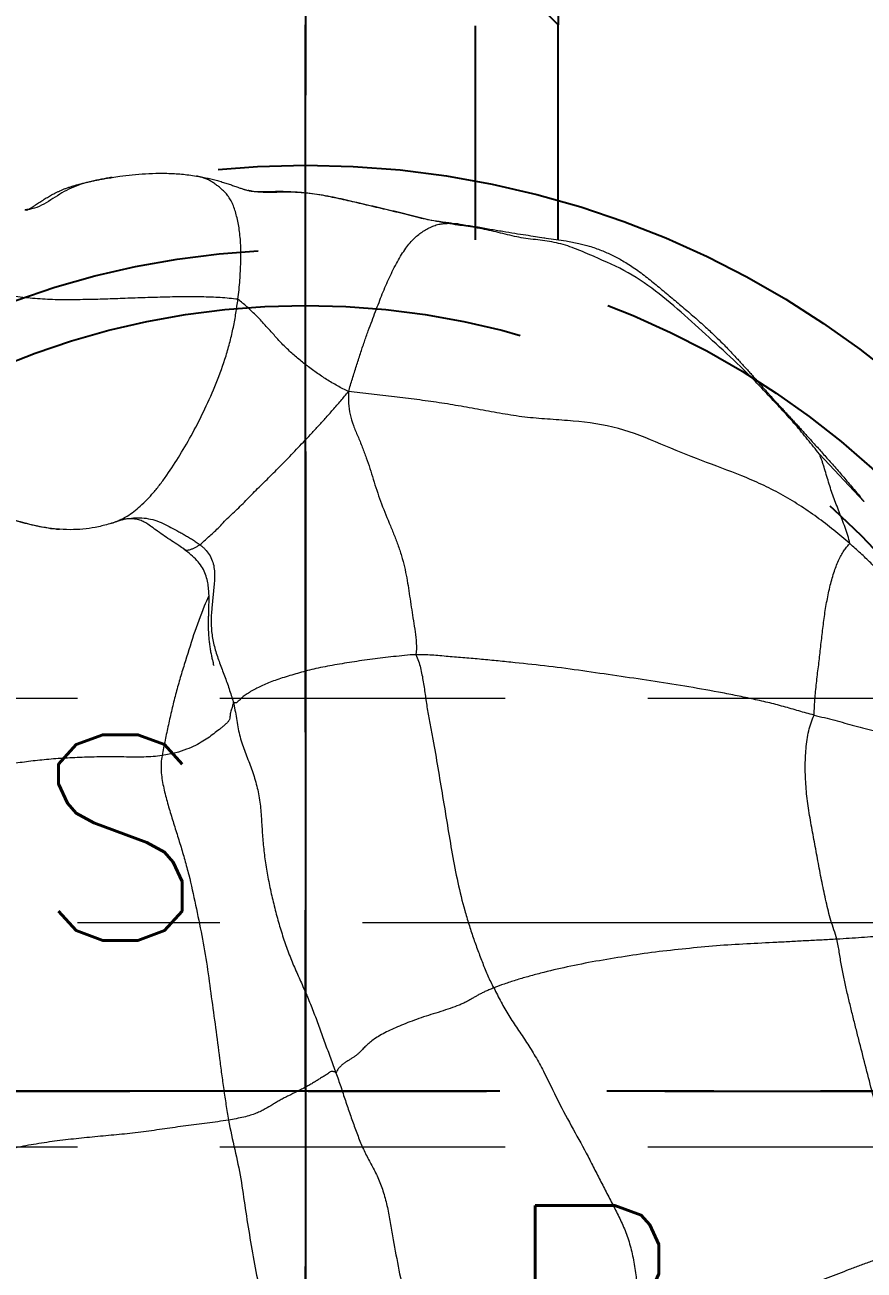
# Model space of a CAD drawing. Header units: inches. Extents: x 149964 to 151052, y -48230 to -47460.
# Drawn here: x 150546.08 to 150561.03, y -47634.91 to -47612.72 of the extents above; entities that cross this region are included whole.
import ezdxf

# ---------------------------------------------------------------- set-up
doc = ezdxf.new("R2010")
doc.units = ezdxf.units.IN
doc.header["$LTSCALE"] = 2
doc.header["$MEASUREMENT"] = 0
for name, pattern in [('ACAD_ISO08W100', [36, 24, -3, 6, -3]), ('CENTER', [50.8, 31.75, -6.35, 6.35, -6.35]), ('HIDDEN', [9.525, 6.35, -3.175])]:
    doc.linetypes.add(name, pattern=pattern)
doc.layers.get('0').update_dxf_attribs({"linetype": 'CONTINUOUS'})
for name, color, linetype in [('CL', 1, 'ACAD_ISO08W100'), ('DEFAULT_1', 7, 'CENTER'), ('SP', 3, 'CONTINUOUS'), ('壓塊', 157, 'CONTINUOUS')]:
    doc.layers.add(name, color=color, linetype=linetype)
doc.layers.add('PRODUCT', color=1, linetype='CONTINUOUS', lineweight=15)
doc.layers.add('WR', color=122, linetype='HIDDEN', lineweight=18)
doc.styles.get("Standard").update_dxf_attribs({"font": 'txt.shx', "width": 0.67})

# ---------------------------------------------------------------- blocks, each defined once
blk = doc.blocks.new('20160720.142035')
at = {"layer": 'DEFAULT_1', "color": 2, "linetype": 'CENTER', "ltscale": 0.15}
blk.add_line((0, 3.442), (0, -55.79), dxfattribs=at)
at = {"layer": 'PRODUCT', "linetype": 'ByBlock'}
for p, q in [((-10.51, -20.553), (-11.351, -21.345)), ((-10.506, -20.549), (-10.51, -20.553)), ((-15.453, -27.78), (-15.464, -27.972)), ((-15.453, -27.779), (-15.453, -27.78)), ((-15.464, -27.972), (-15.498, -28.112)), ((-15.498, -28.112), (-15.498, -28.113)), ((-16.047, -31.508), (-16.05, -31.517)), ((-16.307, -32.439), (-16.307, -32.44)), ((-9.657, -32.661), (-9.656, -32.66)), ((-16.283, -33.942), (-16.283, -33.943)), ((-10.119, -33.953), (-10.122, -33.945)), ((-10.015, -34.909), (-10.013, -34.876)), ((-15.706, -35.493), (-15.706, -35.488))]:
    blk.add_line(p, q, dxfattribs=at)
for points, start_tangent, end_tangent in [([(-7.149, -15.186), (-7.243, -15.436), (-7.333, -15.687), (-7.421, -15.939), (-7.506, -16.192), (-7.664, -16.704), (-7.809, -17.22), (-7.953, -17.738), (-8.107, -18.251), (-8.294, -18.749), (-8.506, -19.23), (-8.759, -19.678), (-8.907, -19.882), (-9.069, -20.073), (-9.239, -20.254), (-9.413, -20.431), (-9.585, -20.613), (-9.757, -20.802)], (-0.356968, -0.934117), (-0.661776, -0.749702)), ([(-3.124, -15.789), (-3.115, -16.003), (-3.105, -16.219), (-3.094, -16.436), (-3.081, -16.654), (-3.051, -17.091), (-3.017, -17.53), (-2.979, -17.968), (-2.938, -18.407), (-2.896, -18.846), (-2.853, -19.284), (-2.81, -19.723), (-2.77, -20.161), (-2.752, -20.38), (-2.736, -20.597), (-2.722, -20.813), (-2.708, -21.034)], (0.034608, -0.999401), (0.059501, -0.998228)), ([(-6.701, -21.441), (-6.656, -21.255), (-6.61, -21.073), (-6.56, -20.894), (-6.509, -20.715), (-6.46, -20.529), (-6.415, -20.339), (-6.334, -19.948), (-6.276, -19.541), (-6.235, -19.125), (-6.213, -18.703), (-6.202, -18.279), (-6.193, -17.856), (-6.182, -17.434), (-6.173, -17.225), (-6.162, -17.016), (-6.149, -16.808), (-6.131, -16.601)], (0.23232, 0.972639), (0.097007, 0.995284)), ([(2.747, -19.64), (2.53, -19.739), (2.307, -19.815), (2.078, -19.876), (1.847, -19.93), (1.392, -20.043), (0.94, -20.158), (0.491, -20.278), (0.041, -20.397), (-0.41, -20.514), (-0.864, -20.629), (-1.091, -20.687), (-1.318, -20.744), (-1.546, -20.8), (-1.775, -20.855), (-2.005, -20.907), (-2.239, -20.952), (-2.476, -20.991), (-2.708, -21.034)], (-0.882707, -0.469924), (-0.976464, -0.215681)), ([(4.381, -24.457), (4.321, -24.241), (4.258, -24.029), (4.196, -23.815), (4.134, -23.601), (4.072, -23.387), (4.009, -23.173), (3.878, -22.753), (3.743, -22.347), (3.604, -21.956), (3.461, -21.571), (3.318, -21.192), (3.174, -20.81), (3.102, -20.618), (3.031, -20.425), (2.959, -20.231), (2.887, -20.037), (2.815, -19.843), (2.747, -19.64)], (-0.252715, 0.967541), (-0.294601, 0.95562)), ([(-11.238, -21.173), (-11.147, -21.092), (-11.053, -21.01), (-10.961, -20.931), (-10.872, -20.854), (-10.775, -20.772), (-10.664, -20.68), (-10.553, -20.588), (-10.51, -20.553)], (0.749078, 0.662481), (0.77415, 0.633002)), ([(-9.757, -20.802), (-9.999, -21.091), (-10.228, -21.391), (-10.443, -21.705), (-10.639, -22.033), (-10.81, -22.373), (-10.963, -22.724), (-11.238, -23.445), (-11.531, -24.169), (-11.808, -24.926), (-11.941, -25.729), (-11.972, -26.137), (-12.006, -26.543), (-12.063, -26.942), (-12.134, -27.336), (-12.204, -27.727), (-12.268, -28.118), (-12.323, -28.513), (-12.372, -28.915), (-12.418, -29.324), (-12.465, -29.73)], (-0.657523, -0.753435), (-0.116859, -0.993148)), ([(-9.757, -20.802), (-9.902, -20.84), (-10.045, -20.887), (-10.185, -20.941), (-10.322, -20.994), (-10.455, -21.044), (-10.586, -21.093), (-10.717, -21.139), (-10.852, -21.181), (-10.988, -21.222), (-11.121, -21.263), (-11.185, -21.283), (-11.244, -21.303), (-11.299, -21.324), (-11.351, -21.345)], (-0.97469, -0.223559), (-0.927228, -0.374497)), ([(-6.701, -21.441), (-6.857, -21.432), (-7.011, -21.422), (-7.16, -21.409), (-7.308, -21.394), (-7.599, -21.358), (-7.885, -21.325), (-8.171, -21.292), (-8.456, -21.256), (-8.741, -21.21), (-9.015, -21.151), (-9.267, -21.079), (-9.481, -20.993), (-9.57, -20.947), (-9.645, -20.899), (-9.707, -20.85), (-9.757, -20.802)], (-0.998568, 0.053493), (-0.679897, 0.733308)), ([(-2.708, -21.034), (-2.876, -21.086), (-3.04, -21.14), (-3.207, -21.186), (-3.377, -21.225), (-3.547, -21.262), (-3.718, -21.298), (-3.889, -21.331), (-4.06, -21.364), (-4.401, -21.427), (-4.743, -21.49), (-5.085, -21.546), (-5.429, -21.584), (-5.771, -21.597), (-5.938, -21.594), (-6.103, -21.583), (-6.264, -21.565), (-6.419, -21.536), (-6.564, -21.493), (-6.701, -21.441)], (-0.963851, -0.266443), (-0.924633, 0.38086)), ([(-2.708, -21.034), (-2.694, -21.299), (-2.68, -21.568), (-2.665, -21.838), (-2.651, -22.106), (-2.624, -22.64), (-2.589, -23.18), (-2.538, -23.724), (-2.478, -24.267), (-2.401, -24.802), (-2.314, -25.329), (-2.214, -25.836), (-2.101, -26.314), (-2.04, -26.539), (-1.977, -26.754), (-1.91, -26.957), (-1.841, -27.144)], (0.059677, -0.998218), (0.367013, -0.930216)), ([(-11.494, -21.4), (-11.411, -21.326), (-11.326, -21.251), (-11.238, -21.173)], (0.744467, 0.667659), (0.749078, 0.662481)), ([(-15.453, -27.779), (-15.442, -27.701), (-15.404, -27.455), (-15.362, -27.213), (-15.323, -26.985), (-15.287, -26.768), (-15.257, -26.573), (-15.23, -26.399), (-15.207, -26.255), (-15.201, -26.214), (-15.151, -25.857), (-15.106, -25.632), (-15.057, -25.443), (-14.982, -25.226), (-14.896, -25.034), (-14.797, -24.848), (-14.661, -24.633), (-14.498, -24.414), (-14.324, -24.201), (-14.153, -23.996), (-13.976, -23.784), (-13.796, -23.574), (-13.614, -23.371), (-13.45, -23.197), (-13.32, -23.065), (-13.235, -22.982), (-13.152, -22.904), (-13.075, -22.831), (-13.007, -22.769), (-12.946, -22.714), (-12.885, -22.658), (-12.819, -22.599), (-12.752, -22.539), (-12.686, -22.48), (-12.622, -22.424), (-12.56, -22.37), (-12.502, -22.318), (-12.448, -22.27), (-12.4, -22.227), (-12.376, -22.205), (-12.348, -22.18), (-12.303, -22.139), (-12.251, -22.091), (-12.197, -22.041), (-12.142, -21.991), (-12.086, -21.94), (-12.03, -21.887), (-11.972, -21.835), (-11.914, -21.781), (-11.853, -21.726), (-11.79, -21.668), (-11.722, -21.606), (-11.65, -21.541), (-11.573, -21.472), (-11.494, -21.4)], (0.132577, 0.991173), (0.744467, 0.667659)), ([(-11.351, -21.345), (-11.615, -21.555), (-11.874, -21.771), (-12.125, -21.996), (-12.371, -22.226), (-12.616, -22.457), (-12.856, -22.693), (-13.316, -23.185), (-13.771, -23.683), (-14.205, -24.197), (-14.584, -24.753), (-14.871, -25.359), (-15.003, -25.67), (-15.107, -25.989), (-15.163, -26.32), (-15.208, -26.654), (-15.28, -26.982), (-15.357, -27.308), (-15.413, -27.639), (-15.433, -27.782)], (-0.787963, -0.615723), (-0.145955, -0.989291)), ([(-6.701, -21.441), (-6.776, -21.711), (-6.854, -21.984), (-6.926, -22.265), (-6.991, -22.554), (-7.053, -22.847), (-7.111, -23.144), (-7.216, -23.744), (-7.312, -24.348), (-7.401, -24.953), (-7.489, -25.56), (-7.57, -26.165), (-7.635, -26.766), (-7.666, -27.065), (-7.695, -27.364), (-7.721, -27.661), (-7.745, -27.957), (-7.769, -28.249), (-7.776, -28.392), (-7.778, -28.531)], (-0.247296, -0.96894), (0.016559, -0.999863)), ([(-1.841, -27.144), (-1.588, -27.014), (-1.347, -26.877), (-1.11, -26.722), (-0.869, -26.56), (-0.619, -26.405), (-0.359, -26.261), (0.172, -25.999), (0.679, -25.729), (1.165, -25.466), (1.407, -25.342), (1.647, -25.22), (1.883, -25.097), (2.118, -24.975), (2.357, -24.859), (2.613, -24.757), (2.897, -24.68), (3.197, -24.626), (3.5, -24.591), (3.799, -24.559), (4.09, -24.516), (4.381, -24.457)], (0.891294, 0.453426), (0.974349, 0.225043)), ([(-7.778, -28.531), (-7.662, -28.485), (-7.542, -28.45), (-7.293, -28.4), (-7.038, -28.362), (-6.782, -28.324), (-6.526, -28.278), (-6.272, -28.229), (-5.761, -28.14), (-5.25, -28.055), (-4.74, -27.97), (-4.229, -27.884), (-3.72, -27.785), (-3.22, -27.66), (-2.977, -27.588), (-2.74, -27.511), (-2.508, -27.428), (-2.28, -27.342), (-2.056, -27.25), (-1.841, -27.144)], (0.90917, 0.416425), (0.875889, 0.482512)), ([(-1.841, -27.144), (-1.811, -27.217), (-1.781, -27.286), (-1.751, -27.35), (-1.72, -27.41), (-1.688, -27.465), (-1.657, -27.518), (-1.626, -27.572), (-1.595, -27.629), (-1.564, -27.693), (-1.534, -27.763), (-1.476, -27.919), (-1.419, -28.089), (-1.364, -28.265), (-1.308, -28.436), (-1.25, -28.599), (-1.191, -28.75), (-1.131, -28.892), (-1.07, -29.024), (-1.008, -29.144), (-0.945, -29.249), (-0.882, -29.336), (-0.82, -29.407), (-0.758, -29.469), (-0.694, -29.531), (-0.662, -29.565), (-0.631, -29.604), (-0.601, -29.648), (-0.571, -29.696), (-0.54, -29.746), (-0.507, -29.795), (-0.471, -29.842), (-0.431, -29.885), (-0.384, -29.923), (-0.328, -29.955)], (0.368694, -0.929551), (0.908454, -0.417984)), ([(-15.479, -27.97), (-15.468, -27.891)], (0.130516, 0.991446), (0.134878, 0.990862)), ([(-15.468, -27.891), (-15.453, -27.781), (-15.453, -27.78)], (0.134878, 0.990862), (0.131066, 0.991374)), ([(-15.433, -27.782), (-15.464, -27.972)], (-0.145955, -0.989291), (-0.172597, -0.984992)), ([(-15.464, -27.972), (-15.498, -28.164), (-15.538, -28.355), (-15.584, -28.543), (-15.632, -28.731), (-15.678, -28.92), (-15.723, -29.109), (-15.811, -29.486), (-15.898, -29.863), (-15.972, -30.242), (-16.013, -30.624), (-16.018, -30.817), (-16.016, -31.01), (-16.014, -31.203), (-16.026, -31.392), (-16.047, -31.508)], (-0.165459, -0.986217), (-0.226275, -0.974063)), ([(-16.044, -31.494), (-16.035, -31.439), (-16.03, -31.386), (-16.029, -31.304), (-16.032, -31.194), (-16.034, -31.066), (-16.035, -30.932), (-16.031, -30.793), (-16.023, -30.646), (-16.009, -30.492), (-15.99, -30.336), (-15.964, -30.179), (-15.933, -30.021), (-15.9, -29.865), (-15.864, -29.708), (-15.825, -29.544), (-15.785, -29.374), (-15.745, -29.199), (-15.704, -29.024), (-15.661, -28.846), (-15.615, -28.66), (-15.568, -28.476), (-15.534, -28.323), (-15.507, -28.171), (-15.498, -28.112)], (0.212019, 0.977266), (0.145023, 0.989428)), ([(-15.498, -28.113), (-15.497, -28.105), (-15.483, -28.004), (-15.479, -27.97)], (0.143221, 0.989691), (0.130516, 0.991446)), ([(-15.451, -28.1), (-15.457, -28.06), (-15.464, -27.972)], (-0.182947, 0.983123), (-0.020758, 0.999785)), ([(-12.465, -29.73), (-12.694, -29.662), (-12.922, -29.591), (-13.143, -29.52), (-13.352, -29.449), (-13.548, -29.379), (-13.729, -29.312), (-14.055, -29.188), (-14.357, -29.067), (-14.643, -28.933), (-14.78, -28.86), (-14.908, -28.785), (-15.021, -28.71), (-15.118, -28.635), (-15.198, -28.558), (-15.266, -28.48), (-15.323, -28.399), (-15.371, -28.316), (-15.411, -28.232), (-15.441, -28.146), (-15.451, -28.1)], (-0.959423, 0.28197), (-0.182947, 0.983123)), ([(-12.465, -29.73), (-12.258, -29.73), (-12.058, -29.703), (-11.864, -29.644), (-11.672, -29.566), (-11.477, -29.487), (-11.284, -29.414), (-11.094, -29.35), (-10.904, -29.291), (-10.513, -29.16), (-10.124, -29.006), (-9.933, -28.927), (-9.74, -28.853), (-9.54, -28.788), (-9.341, -28.735), (-9.149, -28.695), (-8.961, -28.664), (-8.771, -28.635), (-8.579, -28.606), (-8.384, -28.575), (-8.185, -28.545), (-7.984, -28.524), (-7.778, -28.531)], (0.998592, -0.053038), (0.991335, -0.131361)), ([(-7.778, -28.531), (-7.764, -28.734), (-7.743, -28.928), (-7.721, -29.118), (-7.697, -29.306), (-7.672, -29.491), (-7.646, -29.672), (-7.587, -30.021), (-7.556, -30.19), (-7.522, -30.35), (-7.484, -30.498), (-7.444, -30.638), (-7.363, -30.91), (-7.32, -31.037), (-7.275, -31.154), (-7.229, -31.262), (-7.181, -31.361), (-7.132, -31.453), (-7.081, -31.535), (-7.056, -31.573), (-7.03, -31.607), (-7.003, -31.639), (-6.975, -31.668), (-6.947, -31.694), (-6.936, -31.707), (-6.926, -31.72), (-6.921, -31.734), (-6.92, -31.749), (-6.925, -31.765), (-6.937, -31.783)], (0.039473, -0.999221), (-0.627413, -0.778686)), ([(-0.328, -29.955), (-0.081, -29.869), (0.167, -29.787), (0.413, -29.703), (0.654, -29.617), (0.89, -29.527), (1.113, -29.427), (1.322, -29.317), (1.427, -29.262), (1.537, -29.209), (1.777, -29.118), (2.037, -29.047), (2.306, -28.993), (2.578, -28.946), (3.119, -28.847), (3.658, -28.746), (3.927, -28.712), (4.193, -28.69), (4.451, -28.679), (4.705, -28.677), (4.956, -28.682), (5.079, -28.684), (5.202, -28.687), (5.324, -28.687), (5.441, -28.681), (5.551, -28.664), (5.65, -28.631)], (0.940395, 0.340083), (0.909694, 0.415279)), ([(-12.465, -29.73), (-12.568, -29.928), (-12.682, -30.121), (-12.806, -30.306), (-12.939, -30.486), (-13.079, -30.659), (-13.226, -30.822), (-13.379, -30.972), (-13.533, -31.109), (-13.685, -31.248), (-13.835, -31.39), (-13.907, -31.463), (-13.977, -31.54), (-14.044, -31.619), (-14.11, -31.701)], (-0.43919, -0.898394), (-0.62137, -0.783517)), ([(-9.737, -32.376), (-9.806, -32.3), (-9.876, -32.222), (-9.95, -32.14), (-10.034, -32.053), (-10.129, -31.962), (-10.229, -31.865), (-10.325, -31.763), (-10.422, -31.66), (-10.524, -31.559), (-10.629, -31.457), (-10.845, -31.24), (-11.073, -31.011), (-11.312, -30.779), (-11.565, -30.535), (-11.7, -30.407), (-11.842, -30.276), (-11.988, -30.144), (-12.141, -30.009), (-12.302, -29.87), (-12.465, -29.73)], (-0.671025, 0.741435), (-0.757957, 0.652305)), ([(-6.937, -31.783), (-6.792, -31.753), (-6.643, -31.728), (-6.493, -31.703), (-6.347, -31.672), (-6.208, -31.632), (-6.074, -31.585), (-5.812, -31.484), (-5.542, -31.393), (-5.261, -31.326), (-4.97, -31.291), (-4.677, -31.271), (-4.391, -31.249), (-4.104, -31.216), (-3.812, -31.167), (-3.518, -31.106), (-3.228, -31.036), (-2.943, -30.958), (-2.665, -30.87), (-2.399, -30.773), (-2.146, -30.667), (-1.899, -30.557), (-1.649, -30.45), (-1.392, -30.347), (-1.127, -30.248), (-0.859, -30.151), (-0.593, -30.053), (-0.328, -29.955)], (0.972635, 0.232337), (0.939719, 0.341947)), ([(-0.328, -29.955), (-0.343, -29.98), (-0.351, -30.002), (-0.353, -30.022), (-0.35, -30.039), (-0.334, -30.071), (-0.311, -30.101), (-0.289, -30.131), (-0.27, -30.163), (-0.232, -30.227), (-0.193, -30.289), (-0.153, -30.353), (-0.113, -30.42), (-0.074, -30.492), (-0.035, -30.567), (0.004, -30.644), (0.082, -30.799), (0.12, -30.876), (0.16, -30.949), (0.199, -31.017), (0.238, -31.081), (0.317, -31.215), (0.356, -31.289), (0.394, -31.376), (0.43, -31.479), (0.462, -31.597), (0.49, -31.73), (0.515, -31.868)], (-0.586355, -0.810054), (0.166001, -0.986126)), ([(0.515, -31.868), (1.037, -31.757), (1.561, -31.65), (2.091, -31.57), (2.619, -31.486), (3.146, -31.392), (3.672, -31.291), (4.2, -31.202), (4.73, -31.131), (4.995, -31.109), (5.259, -31.097), (5.518, -31.098), (5.777, -31.105), (6.038, -31.109), (6.301, -31.099), (6.565, -31.065), (6.824, -31.002)], (0.982448, 0.186534), (0.956799, 0.29075)), ([(-16.047, -31.508), (-16.044, -31.494)], (0.225743, 0.974187), (0.212019, 0.977266)), ([(-16.307, -32.439), (-16.299, -32.396), (-16.281, -32.3), (-16.261, -32.204), (-16.238, -32.11), (-16.213, -32.022), (-16.187, -31.937), (-16.16, -31.855), (-16.134, -31.777), (-16.108, -31.703), (-16.089, -31.648), (-16.079, -31.617), (-16.072, -31.597), (-16.066, -31.577), (-16.06, -31.555), (-16.052, -31.526), (-16.05, -31.517)], (0.165266, 0.986249), (0.232292, 0.972646)), ([(-14.11, -31.701), (-14.282, -31.681), (-14.45, -31.666), (-14.773, -31.649), (-15.077, -31.651), (-15.351, -31.676), (-15.475, -31.697), (-15.591, -31.723), (-15.7, -31.754), (-15.798, -31.79), (-15.884, -31.831), (-15.957, -31.879), (-16.017, -31.931), (-16.069, -31.987), (-16.118, -32.044), (-16.163, -32.103), (-16.203, -32.163), (-16.237, -32.225), (-16.265, -32.289), (-16.287, -32.354), (-16.303, -32.421), (-16.307, -32.439)], (-0.991729, 0.128346), (-0.16888, -0.985637)), ([(-14.11, -31.701), (-14.126, -31.855), (-14.14, -32.014), (-14.148, -32.179), (-14.153, -32.349), (-14.155, -32.693), (-14.148, -33.043), (-14.137, -33.395), (-14.125, -33.75), (-14.112, -34.107), (-14.104, -34.464), (-14.101, -34.823), (-14.104, -35.002), (-14.113, -35.18), (-14.126, -35.357), (-14.144, -35.533), (-14.165, -35.709), (-14.192, -35.883)], (-0.109699, -0.993965), (-0.175903, -0.984408)), ([(-10.195, -33.768), (-10.247, -33.675), (-10.423, -33.441), (-10.668, -33.203), (-10.816, -33.084), (-10.978, -32.966), (-11.335, -32.733), (-11.729, -32.506), (-12.157, -32.29), (-12.615, -32.088), (-13.106, -31.912), (-13.359, -31.841), (-13.613, -31.782), (-13.865, -31.736), (-14.11, -31.701)], (-0.453131, 0.891444), (-0.991791, 0.127873)), ([(-9.737, -32.376), (-9.7, -32.331), (-9.659, -32.287), (-9.563, -32.211), (-9.453, -32.157), (-9.334, -32.127), (-9.21, -32.117), (-9.085, -32.12), (-8.962, -32.13), (-8.839, -32.143), (-8.593, -32.167), (-8.348, -32.176), (-8.102, -32.157), (-7.863, -32.104), (-7.631, -32.026), (-7.516, -31.983), (-7.401, -31.94), (-7.286, -31.897), (-7.17, -31.857), (-7.053, -31.82), (-6.937, -31.783)], (0.607691, 0.794173), (0.950258, 0.311464)), ([(-6.937, -31.783), (-6.892, -31.791), (-6.853, -31.8), (-6.82, -31.81), (-6.791, -31.819), (-6.748, -31.833), (-6.729, -31.837), (-6.71, -31.839), (-6.669, -31.842), (-6.625, -31.852), (-6.584, -31.877), (-6.545, -31.914), (-6.506, -31.958), (-6.466, -32.006), (-6.389, -32.106), (-6.311, -32.208), (-6.236, -32.324), (-6.162, -32.456), (-6.093, -32.614), (-6.03, -32.808), (-6.004, -32.922), (-5.982, -33.049)], (0.991435, -0.130599), (0.137727, -0.99047)), ([(-5.982, -33.049), (-5.845, -33.068), (-5.707, -33.068), (-5.433, -33.028), (-5.165, -32.963), (-4.903, -32.886), (-4.643, -32.805), (-4.383, -32.724), (-4.121, -32.647), (-3.856, -32.576), (-3.317, -32.454), (-2.774, -32.344), (-2.228, -32.251), (-1.68, -32.174), (-1.131, -32.099), (-0.582, -32.028), (-0.307, -31.992), (-0.033, -31.954), (0.24, -31.913), (0.515, -31.868)], (0.976128, -0.217197), (0.984285, 0.176589)), ([(0.515, -31.868), (0.543, -32.056), (0.568, -32.246), (0.592, -32.436), (0.618, -32.626), (0.671, -33.005), (0.723, -33.384), (0.768, -33.767), (0.804, -34.15), (0.842, -34.534), (0.886, -34.917), (0.941, -35.293), (1.008, -35.657), (1.083, -36.005), (1.122, -36.173), (1.163, -36.344)], (0.162587, -0.986694), (0.235351, -0.97191)), ([(-7.586, -32.126), (-7.617, -32.134), (-7.676, -32.148), (-7.746, -32.164), (-7.824, -32.18), (-7.909, -32.194), (-7.997, -32.206), (-8.089, -32.215), (-8.188, -32.221), (-8.296, -32.224), (-8.398, -32.223), (-8.478, -32.221), (-8.547, -32.219), (-8.629, -32.217), (-8.727, -32.215), (-8.832, -32.215), (-8.943, -32.222), (-9.061, -32.237), (-9.178, -32.267), (-9.295, -32.316), (-9.406, -32.389), (-9.509, -32.483), (-9.604, -32.592), (-9.657, -32.661)], (0.221413, -0.97518), (-0.600402, -0.799698)), ([(-10.184, -33.76), (-10.188, -33.744), (-10.202, -33.67), (-10.218, -33.523), (-10.213, -33.371), (-10.184, -33.217), (-10.132, -33.068), (-10.064, -32.927), (-9.988, -32.789), (-9.95, -32.719), (-9.912, -32.649), (-9.871, -32.58), (-9.829, -32.511), (-9.785, -32.442), (-9.737, -32.376)], (-0.218569, 0.975822), (0.608494, 0.793559)), ([(-9.656, -32.66), (-9.655, -32.658), (-9.644, -32.633), (-9.642, -32.601), (-9.649, -32.564), (-9.662, -32.522), (-9.683, -32.476), (-9.708, -32.427), (-9.737, -32.376)], (0.592813, 0.80534), (-0.504725, 0.86328)), ([(-8.817, -32.224), (-8.64, -32.3), (-8.129, -32.489), (-7.603, -32.656), (-7.337, -32.736), (-7.069, -32.811), (-6.799, -32.878), (-6.527, -32.939), (-6.255, -32.998), (-5.982, -33.049)], (0.91383, -0.406096), (0.987748, -0.156054)), ([(-16.283, -33.942), (-16.304, -33.806), (-16.331, -33.581), (-16.349, -33.346), (-16.357, -33.098), (-16.35, -32.83), (-16.327, -32.576), (-16.307, -32.439)], (-0.158947, 0.987287), (0.165675, 0.98618)), ([(-9.656, -32.66), (-9.723, -32.755), (-9.808, -32.883), (-9.892, -33.009), (-9.977, -33.13), (-10.055, -33.237), (-10.116, -33.325), (-10.15, -33.385), (-10.168, -33.425), (-10.182, -33.466), (-10.192, -33.518), (-10.199, -33.586), (-10.198, -33.655), (-10.195, -33.701), (-10.188, -33.74), (-10.184, -33.76)], (-0.59898, -0.800764), (0.211685, -0.977338)), ([(-5.982, -33.049), (-5.954, -33.375), (-5.955, -33.73), (-5.957, -34.084), (-5.95, -34.434), (-5.933, -34.777), (-5.909, -35.111), (-5.874, -35.427), (-5.834, -35.733), (-5.791, -36.034), (-5.746, -36.33), (-5.723, -36.476), (-5.7, -36.622), (-5.677, -36.77), (-5.654, -36.914)], (0.151979, -0.988384), (0.161826, -0.986819)), ([(-15.764, -35.348), (-15.791, -35.307), (-15.816, -35.268), (-15.841, -35.23), (-15.866, -35.191), (-15.892, -35.152), (-15.916, -35.113), (-15.938, -35.075), (-15.96, -35.037), (-15.981, -34.999), (-16.002, -34.959), (-16.023, -34.916), (-16.045, -34.869), (-16.066, -34.819), (-16.087, -34.765), (-16.106, -34.709), (-16.125, -34.651), (-16.143, -34.591), (-16.16, -34.529), (-16.178, -34.462), (-16.195, -34.393), (-16.212, -34.322), (-16.227, -34.25), (-16.242, -34.176), (-16.256, -34.101), (-16.27, -34.024), (-16.282, -33.947), (-16.283, -33.943)], (-0.540035, 0.841643), (-0.15929, 0.987232)), ([(-16.283, -33.943), (-16.275, -33.993), (-16.198, -34.358), (-16.073, -34.711), (-15.981, -34.874), (-15.88, -35.034), (-15.785, -35.197), (-15.721, -35.369), (-15.708, -35.46), (-15.706, -35.488)], (0.159396, -0.987215), (0.051292, -0.998684)), ([(-10.173, -33.814), (-10.185, -33.788), (-10.195, -33.768)], (-0.416181, 0.909282), (-0.453131, 0.891444)), ([(-10.185, -33.76), (-10.185, -33.759), (-10.182, -33.768), (-10.177, -33.784), (-10.165, -33.817), (-10.148, -33.866), (-10.129, -33.921), (-10.119, -33.953)], (-0.29192, 0.956443), (0.303651, -0.952783)), ([(-10.184, -33.76), (-10.183, -33.767)], (0.211685, -0.977338), (0.21848, -0.975842)), ([(-10.182, -33.769), (-10.184, -33.76)], (-0.222114, 0.975021), (-0.218569, 0.975822)), ([(-10.122, -33.945), (-10.137, -33.9), (-10.173, -33.814)], (-0.311573, 0.950222), (-0.416181, 0.909282)), ([(-10.122, -33.945), (-10.119, -33.953)], (0.302175, -0.953253), (0.299598, -0.954066)), ([(-10.119, -33.953), (-10.058, -34.185), (-10.006, -34.629), (-10.013, -34.876)], (0.299598, -0.954066), (-0.07358, -0.997289)), ([(-10.015, -34.909), (-10.087, -35.349), (-10.209, -35.789), (-10.368, -36.233), (-10.567, -36.703), (-10.81, -37.19), (-11.108, -37.706), (-11.256, -37.963)], (-0.085392, -0.996347), (-0.498099, -0.86712)), ([(-10.071, -35.272), (-10.042, -35.12), (-10.019, -34.95), (-10.015, -34.909)], (0.207199, 0.978299), (0.088465, 0.996079)), ([(-10.014, -34.889), (-10.016, -34.909)], (-0.078422, -0.99692), (-0.085466, -0.996341)), ([(-10.014, -34.889), (-10.015, -34.909)], (-0.077926, -0.996959), (-0.085392, -0.996347)), ([(-10.013, -34.876), (-10.014, -34.889)], (-0.07358, -0.997289), (-0.078422, -0.99692)), ([(-10.013, -34.876), (-10.014, -34.889)], (-0.072735, -0.997351), (-0.077926, -0.996959)), ([(-11.272, -37.953), (-11.185, -37.803), (-11.097, -37.652), (-11.01, -37.5), (-10.923, -37.349), (-10.75, -37.048), (-10.592, -36.74), (-10.45, -36.426), (-10.323, -36.106), (-10.21, -35.782), (-10.113, -35.452), (-10.074, -35.286), (-10.071, -35.272)], (0.499908, 0.866079), (0.207199, 0.978299)), ([(-15.718, -35.423), (-15.728, -35.406), (-15.742, -35.382), (-15.764, -35.348)], (-0.503323, 0.864098), (-0.540035, 0.841643)), ([(-15.714, -35.429), (-15.715, -35.425), (-15.72, -35.406), (-15.723, -35.399), (-15.719, -35.409), (-15.713, -35.424), (-15.706, -35.441), (-15.7, -35.455), (-15.696, -35.465), (-15.694, -35.467), (-15.698, -35.46), (-15.704, -35.448), (-15.71, -35.437), (-15.718, -35.423)], (-0.218983, 0.975729), (-0.503323, 0.864098)), ([(-15.706, -35.488), (-15.707, -35.478), (-15.708, -35.462), (-15.711, -35.444), (-15.715, -35.425), (-15.72, -35.406), (-15.723, -35.399)], (-0.044318, 0.999017), (-0.291653, 0.956524)), ([(7.818, -35.459), (7.541, -35.493), (7.263, -35.519), (6.985, -35.55), (6.707, -35.585), (6.429, -35.62), (6.151, -35.653), (5.873, -35.685), (5.595, -35.72), (5.039, -35.8), (4.484, -35.885), (3.928, -35.961), (3.372, -36.035), (2.816, -36.108), (2.538, -36.142), (2.26, -36.172), (1.981, -36.197), (1.703, -36.226), (1.429, -36.269), (1.163, -36.344)], (-0.987878, -0.155232), (-0.935423, -0.353531))]:
    blk.add_spline(points, degree=3, dxfattribs=dict(at, start_tangent=start_tangent, end_tangent=end_tangent))
blk = doc.blocks.new('20160825.182511')
at = {"color": 8, "linetype": 'HIDDEN'}
blk.add_circle((0, 0), 16.5, dxfattribs=at)
at = {"layer": 'SP', "linetype": 'CENTER', "ltscale": 0.25}
for p, q in [((0, -19), (0, 19)), ((-19, 0), (19, 0))]:
    blk.add_line(p, q, dxfattribs=at)
at = {"layer": 'SP', "linetype": 'HIDDEN'}
for radius in [15, 14]:
    blk.add_circle((0, 0), radius, dxfattribs=at)
at = {"layer": 'SP'}
for s, p in [('S', (-4.865, 2.687)), ('P', (3.467, -5.699))]:
    blk.add_text(s, height=3.665, dxfattribs=at).set_placement(p)

msp = doc.modelspace()

# ---------------------------------------------------------------- linework, layer by layer
at = {"layer": 'CL', "color": 7, "linetype": 'CENTER', "ltscale": 0.5}
msp.add_line((150551.075, -47518.723), (150551.075, -47818.723), dxfattribs=at)
at = {"layer": 'WR', "linetype": 'HIDDEN', "ltscale": 0.4}
for p, q in [((150646.075, -47624.723), (150456.075, -47624.723)), ((150646.075, -47632.723), (150456.075, -47632.723))]:
    msp.add_line(p, q, dxfattribs=at)
at = {"layer": 'WR', "linetype": 'CENTER', "ltscale": 0.2}
msp.add_line((150646.075, -47628.723), (150456.075, -47628.723), dxfattribs=at)
at = {"layer": '壓塊', "linetype": 'HIDDEN', "ltscale": 0.3}
for p in [(150554.105, -47616.552), (150555.575, -47612.723)]:
    msp.add_line(p, (150554.105, -47611.253), dxfattribs=at)
at = {"layer": '壓塊', "linetype": 'ByBlock'}
msp.add_line((150555.575, -47616.552), (150555.575, -47612.723), dxfattribs=at)
msp.add_arc((150558.575, -47612.723), 3, 90, 180, dxfattribs=at)

# ---------------------------------------------------------------- block references
at = {"layer": 'PRODUCT', "linetype": 'ByBlock', "rotation": -90.00000000000001}
msp.add_blockref('20160720.142035', (150581.575, -47631.723), dxfattribs=at)
at = {"layer": 'SP', "linetype": 'ByBlock'}
msp.add_blockref('20160825.182511', (150551.075, -47631.723), dxfattribs=at)

doc.saveas('drawing.dxf')
